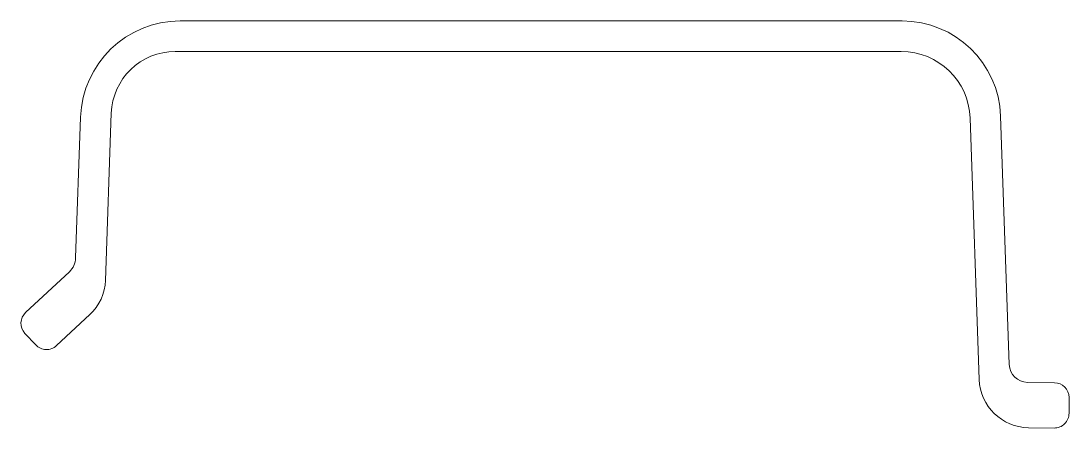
# Model space of a CAD drawing. Header units: millimetres. Extents: x -105 to 2, y 0 to 41.
import ezdxf

# ---------------------------------------------------------------- set-up
doc = ezdxf.new("R2010")
doc.units = ezdxf.units.MM
doc.layers.add('3', color=7, linetype='Continuous', true_color=0xffffff)

msp = doc.modelspace()

# ---------------------------------------------------------------- linework, layer by layer
at = {"layer": '3', "color": 254, "linetype": 'Continuous', "lineweight": 18}
for p, q in [((-88.684505, 41.329838), (-52.167769, 41.329838)), ((-15.420398, 41.329838), (-52.167769, 41.329838)), ((-89.183763, 38.229838), (-52.167769, 38.229838)), ((-15.516967, 38.229838), (-52.167769, 38.229838)), ((-95.679804, 31.956685), (-96.272079, 14.99613)), ((-99.294712, 17.265743), (-98.795339, 31.565919)), ((-8.521232, 31.474135), (-7.594279, 4.929689)), ((-5.42649, 31.678833), (-4.545416, 6.44817)), ((-99.929497, 15.872834), (-104.368524, 11.733375)), ((-101.231331, 8.369148), (-97.859042, 11.513859)), ((-104.442991, 9.613812), (-103.35136, 8.443181)), ((0.040122, 4.599871), (-2.693, 4.6357)), ((1.52046, 1.5), (1.52046, 3.1)), ((0, 0.00014), (-2.594928, 0.035539))]:
    msp.add_line(p, q, dxfattribs=at)
for centre, radius, start, end in [((-88.684505, 31.212841), 10.116997, 90, 178), ((-15.420398, 31.329838), 10, 2, 90), ((-89.183763, 31.729838), 6.5, 90, 178), ((-15.516967, 31.229838), 7, 2, 90), ((-101.293494, 17.335542), 2, 313, 358), ((-101.269034, 15.170627), 5, 313, 358), ((-103.345526, 10.636344), 1.5, 133, 222.975695), ((-102.254329, 9.466178), 1.5, 223, 313), ((-2.668381, 6.513717), 1.878179, 182, 269.248948), ((-2.525749, 5.106686), 5.071619, 182, 269.218442), ((0.02046, 3.1), 1.5, 0, 89.248948), ((0.02046, 1.5), 1.5, 269.218442, 0)]:
    msp.add_arc(centre, radius, start, end, dxfattribs=at)

doc.saveas('drawing.dxf')
